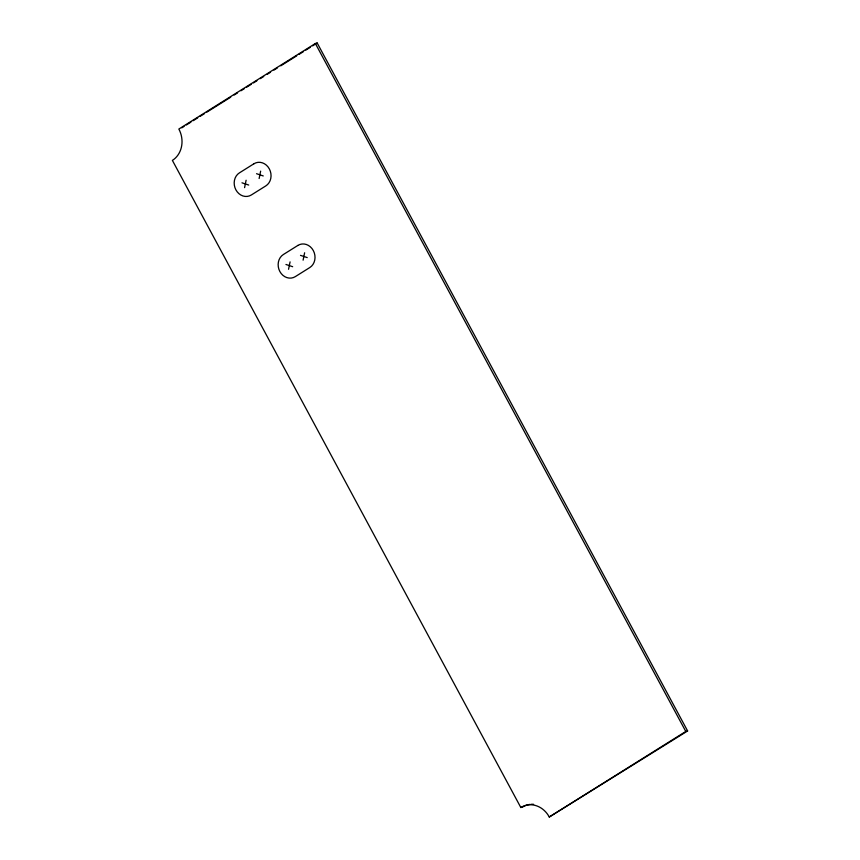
<?xml version="1.0" encoding="UTF-8"?>
<svg xmlns="http://www.w3.org/2000/svg" width="860" height="860" viewBox="0 0 860 860"><rect width="100%" height="100%" fill="white"/><g stroke="black" fill="none" stroke-linecap="round" stroke-linejoin="round"><path stroke-width="1.29" d="M244.584 187.63L246.11 180.234M259.129 178.514L260.655 171.129M288.552 269.287L290.078 261.892M303.096 260.171L304.623 252.786M315.362 43.505L178.848 129.043A23.36 20.393 74.4 0 1 172.387 160.401L520.827 807.518A23.36 20.393 74.4 0 1 549.271 817L687.613 730.957L317.19 43L315.362 43.505L685.786 731.462L687.613 730.957M181.815 127.828L184.083 126.398M186.362 124.969L190.909 122.12M193.188 120.701L197.736 117.841M200.014 116.422L204.562 113.574M206.841 112.144L230.727 97.169M234.146 95.041L237.553 92.901M240.972 90.762L244.38 88.623M246.659 87.193L251.206 84.344M253.485 82.915L256.893 80.775M260.311 78.636L263.719 76.497M267.137 74.368L270.545 72.229M273.964 70.09L277.371 67.951M280.79 65.811L296.711 55.835M298.99 54.406L303.537 51.557M305.816 50.127L310.363 47.278M312.642 45.849L317.19 43M549.271 817L685.786 731.462M520.827 807.518L522.654 807.013A23.36 20.393 74.4 0 1 530.168 804.38M256.538 173.709L263.246 175.945M241.993 182.814L248.701 185.05M300.505 255.366L307.213 257.591M285.961 264.471L292.669 266.707M531.297 804.283A23.36 20.393 74.4 0 1 533.619 804.326M253.936 163.766L239.392 172.881A12.653 11.051 74.4 0 0 235.898 189.856A12.653 11.051 74.4 0 0 251.303 194.994L265.848 185.878A12.653 11.051 74.4 0 0 269.341 168.904A12.653 11.051 74.4 0 0 253.936 163.766M297.904 245.423L283.359 254.528A12.653 11.051 74.4 0 0 279.865 271.513A12.653 11.051 74.4 0 0 295.27 276.651L309.815 267.535A12.653 11.051 74.4 0 0 313.309 250.561A12.653 11.051 74.4 0 0 297.904 245.423"/></g></svg>
